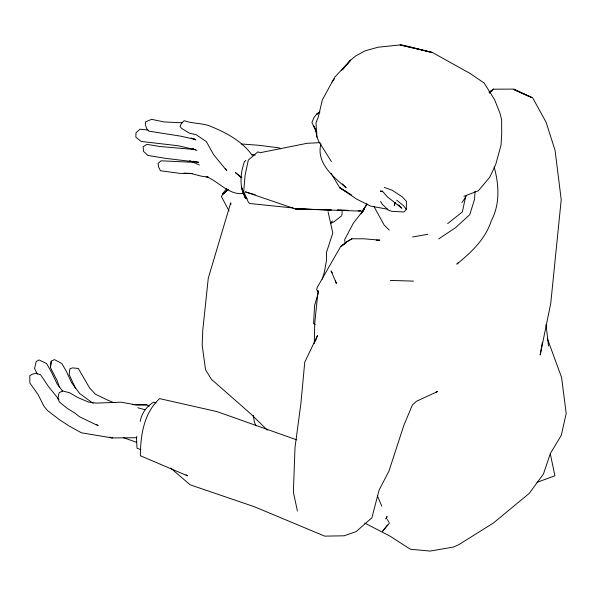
<?xml version="1.0" encoding="UTF-8"?>
<svg xmlns="http://www.w3.org/2000/svg" width="596" height="596" viewBox="0 0 596 596"><rect width="100%" height="100%" fill="white"/><g stroke="black" fill="none" stroke-linecap="round" stroke-linejoin="round"><path stroke-width="0.89" d="M380.591 201.388L382.073 204.018L388.376 210.135L391.877 211.319L403.946 211.975L406.301 209.375L406.412 201.359L402.211 196.799L392.093 190.191L384.293 187.442M314.293 343.542L314.725 323.479L318.085 290.572M475.042 191.174L474.558 199.22L469.76 214.694L455.56 227.665L438.678 238.921M320.968 143.837C315.805 162.76 333.484 177.101 346.194 187.8L342.432 183.866M59.451 387.139L57.06 380.464L50.422 367.561L51.263 361.131L54.452 359.597L61.82 363.478L66.357 371.368L71.505 382.558L79.752 393.598L93.207 403.41M50.422 367.561L51.263 361.131M341.955 215.052L342.119 210.5M542.367 342.484L540.177 354.985L550.756 303.334L561.223 199.682L555.062 150.296L546.063 122.195L532.645 97.759L513.946 89.586L531.274 97.401L513.983 89.095L493.555 89.184L488.921 92.089M465.625 196.814L462.332 211.975L447.656 223.604M136.842 436.399L136.454 438.157L137.013 448.207L140.894 449.667M140.179 421.432C141.617 413.266 146.571 406.316 153.701 402.129L156.092 402.985M244.293 162.127C240.285 173.585 239.16 187.308 245.448 198.095L247.169 198.446M318.674 291.571L314.561 305.659L313.585 323.606L315.262 324.351M322.272 279.241L324.336 272.193L326.466 260.616L326.511 252.242L332.814 233.014L328.061 211.722M395.252 202.342L394.254 205.441L395.401 202.357M547.299 338.424L561.588 377.491L566.2 413.475L561.32 435.236L550.279 453.705L543.448 473.999L529.285 493.332L493.503 522.96L458.89 544.617L453.549 547.053L430.036 551.069L410.324 549.214L389.896 536.05L364.737 523.087M386.819 516.427L385.925 519.042L387.124 516.799M315.433 341.232L317.459 335.6L304.742 362.241L300.913 403.313L294.998 447.626L293.381 492.214L297.419 511.025M361.094 213.957L363.12 210.001L366.845 204.748M361.66 212.809L364.298 208.689M463.852 196.322L478.35 190.772L489.688 177.34L495.708 164.518L501.05 144.984L501.705 133.675L501.646 119.662L499.917 113.016L494.561 99.621L484.19 83.075L470.155 73.502L432.569 52.56L403.902 45.326L400.11 44.931L378.035 47.233L365.281 50.764L355.849 55.838L350.664 60.077L334.699 77.227L322.354 99.882L318.271 117.181L315.969 122.865L316.849 136.722L318.704 141.394L331.45 161.605M366.942 203.631L363.113 210.589L353.398 223.113L344.667 239.607L345.069 243.302M461.893 202.692L466.683 195.518M361.914 212.757L364.38 209.099M332.061 82.039L334.639 78.53M387.385 525.039L382.595 531.297L389.672 522.804M226.815 188.418L222.494 193.938L222.882 194.549L223.627 193.059L221.354 196.479L229.058 210.977M342.864 69.285L350.664 60.077L341.761 70.328M458.048 262.851L456.834 264.14C471.272 252.399 485.539 238.981 491.327 220.736C500.178 204.093 499.023 184.589 494.136 166.91M330.624 222.911L332.523 220.915M363.12 210.001L364.424 208.667M228.179 189.319L223.865 193.618L228.186 189.386M244.435 161.635L245.783 160.436M319.65 111.944L316.424 114.521L319.456 112.659M341.672 215.774L333.909 221.868L330.616 223.425M376.24 240.218L379.868 240.166L364.104 238.802L351.901 238.787L346.701 241.887L340.607 246.573L317.281 287.339L316.647 289.5L318.547 292.442M346.455 242.609L340.607 246.573L345.62 243.168M351.901 238.787L346.701 241.887M319.903 112.011L316.938 113.754L313.779 117.844L311.924 122.634L316.32 131.537M435.758 392.228L437.464 391.587L416.418 401.287L412.417 404.952L403.857 425.291L388.942 471.145L379.138 490.001L371.874 517.827L356.125 531.617L344.101 535.804L324.701 536.139L254.306 506.704L190.117 484.816L170.605 468.031M536.929 482.35L554.913 475.809L550.279 453.705M243.764 193.402C229.259 195.726 218.687 181.482 206.164 176.513M412.536 236.992L427.734 234.332M320.022 142.653L307.111 143.301L260.437 152.636L257.8 151.898L248.346 160.019L245.112 175.075L243.719 191.51L248.353 202.215L249.828 203.534L293.12 207.982M193.566 149.41L159.758 146.497L146.847 144.336L143.159 146.735L143.457 151.25L147.823 155.444L166.291 158.447L198.699 162.328L193.275 161.278M149.149 406.256L146.921 404.84L136.7 404.982L120.951 402.196L96.381 403.09L88.491 402.091L77.569 397.405L69.836 392.853L62.841 390.961L59.451 392.548L58.654 394.142L57.954 398.992L59.645 402.233L67.281 408.357L74.94 413.155L79.521 416.768L98.169 425.753L96.82 424.508M136.387 437.71L112.286 437.948L81.496 432.815L69.449 426.214L59.123 419.457L47.412 410.465L43.948 406.226L37.943 394.328L29.852 383.064L29.8 375.748L32.206 374.228L36.14 373.238L40.617 374.817L48.038 385.925L58.959 399.618M132.603 404.706L146.921 404.84M382.625 191.145L380.248 191.1L382.937 191.763L387.124 196.591L401.89 208.265L399.335 205.583M194.087 162.343L161.106 160.816L158.074 163.356L158.596 166.947L160.443 170.776L180.052 173.361L192.411 173.488M313.734 209.397L295.184 208.868L245.343 191.882L255.155 194.728M317.437 209.509L331.346 209.904M337.843 210.09L348.042 210.388M363.195 211.185L295.184 208.868L313.347 209.442M315.18 209.494L330.765 209.926M337.18 210.097L348.183 210.403M390.305 280.425L413.497 281.118M192.329 173.555L184 173.28L190.593 173.391L201.537 176.2L208.332 177.258L206.886 176.766M182.503 122.813L164.004 121.942L151.615 119.334L145.528 121.889L145.32 124.4L146.609 128.527L148.911 131.142L180.886 136.193L195.764 139.531L193.387 138.674M241.276 143.956L258.895 145.297L279.107 147.868L280.619 148.799M302.336 208.935L305.1 209.218M147.935 130.04L139.904 129.183L135.977 132.863L135.851 137.192L141.148 141.423L178.301 145.774L195.592 149.79L192.299 148.635M114.872 402.591L113.098 402.382L106.423 399.529L95.442 394.224L89.519 387.847L78.314 368.455L72.466 367.896L69.866 368.82L69.173 374.534L75.565 388.503M387.646 209.233L370.585 206.074L356.497 199.012L339.713 187.695L331.108 173.436M137.728 407.738L144.91 409.705M252.51 154.431L255.2 155.191M109.671 437.106L112.286 437.948L110.573 437.315M296.756 439.87L217.041 411.613L159.594 398.612C143.83 413.043 140.5 435.385 140.365 455.746L187.479 475.809L185.952 474.796M123.618 437.725L136.64 442.321M192.597 148.851L196.896 150.416M191.025 137.989L195.816 140.023M189.662 160.577L199.347 165.025M349.375 193.64L339.713 187.695L347.565 192.486M349.137 193.447L351.491 194.885M241.939 177.683L235.338 172.542L241.492 177.831M396.705 200.219L403.447 205.575L406.301 209.375M389.3 230.116L384.197 225.124L374.027 206.574M267.336 430.163L250.931 414.004L211.379 379.28L205.531 369.751L202.163 345.032L202.782 330.11L208.28 278.19L230.726 202.811L230.957 204.346M252.317 155.489C241.864 140.634 225.288 132.193 208.809 125.607C200.792 123.044 192.158 123.581 184.194 120.69L181.504 123.32L180.081 126.292L181.489 128.349L189.454 133.184L196.099 134.681L206.358 141.595L213.644 154.677L226.718 170.65L225.318 168.459M398.091 204.733L399.126 206M62.61 391.147L57.194 384.033L51.494 372.15L46.644 363.612L38.963 359.917L36.185 361.578L34.546 368.455L37.325 374.124M332.285 272.864L331.071 270.897L336.405 283.428L335.474 280.947M256.086 425.715L254.462 422.542L253.3 415.367M316.945 133.228L313.392 125.331L315.344 129.056L317.079 137.132M377.447 495.999L381.775 506.108M387.542 519.585L388.622 522.111M546.033 324.678L548.543 345.911M493.555 89.184L489.472 92.961L493.555 89.184M360.096 210.731L358.241 210.679L360.096 210.731M421.625 49.937L400.11 44.931L432.569 52.56L421.625 49.937M245.448 198.095L241.417 187.196L245.448 198.095"/></g></svg>
